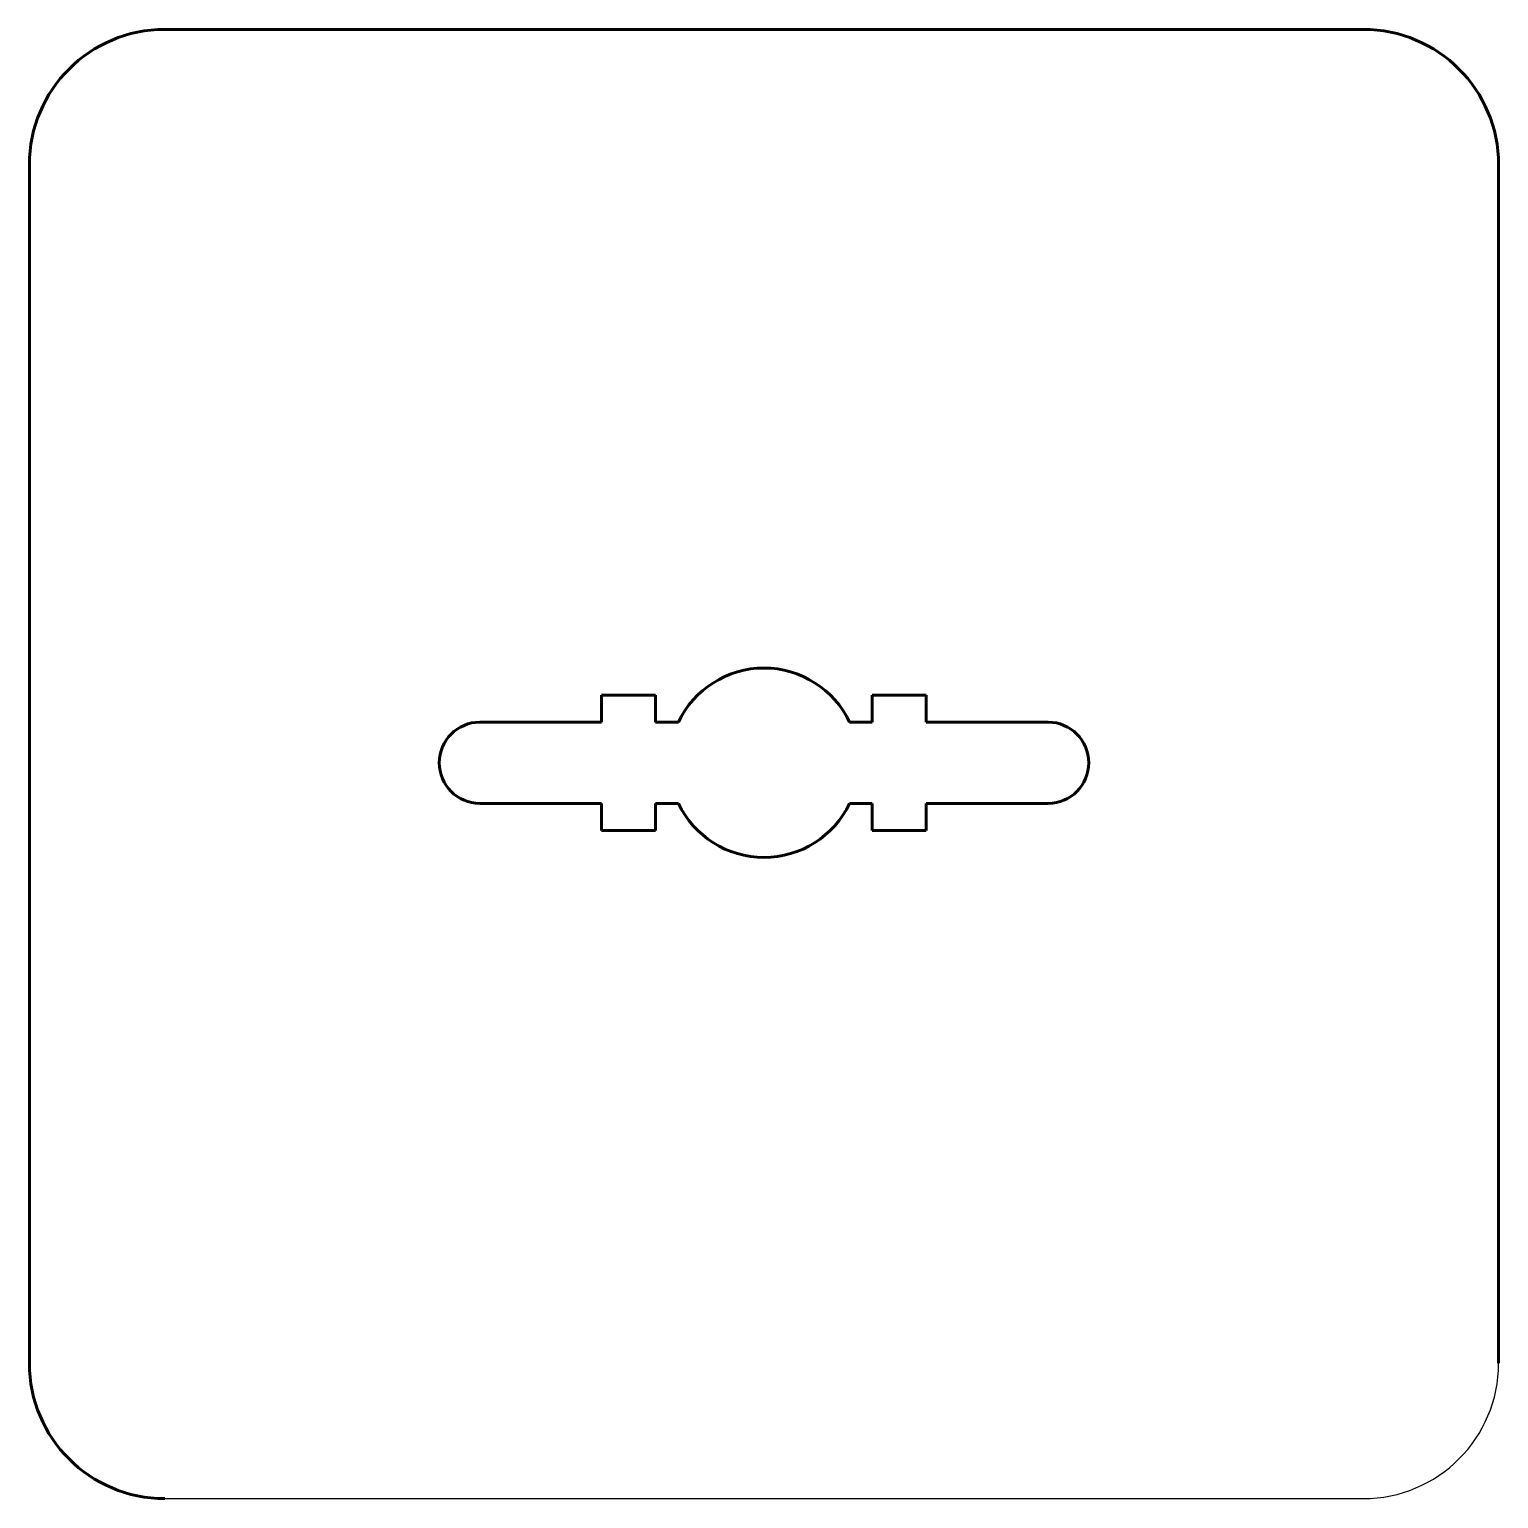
# Model space of a CAD drawing. Header units: millimetres. Extents: x -27.1 to 27.1, y -27.2 to 27.1.
import ezdxf

# ---------------------------------------------------------------- set-up
doc = ezdxf.new("R2010")
doc.units = ezdxf.units.MM
doc.linetypes.add('K5LT_BASIC', pattern=[0])
doc.layers.add('Системный слой', color=7, linetype='Continuous')

msp = doc.modelspace()

# ---------------------------------------------------------------- linework, layer by layer
at = {"color": 150, "true_color": 0x0080ff}
msp.add_line((-22.143, -27.189), (22.143, -27.189), dxfattribs=at)
at = {"color": 150, "lineweight": 60, "true_color": 0x0080ff}
msp.add_arc((-22.143, -22.189), 5, 180, 270, dxfattribs=at)
at = {"color": 150, "true_color": 0x0080ff}
msp.add_arc((22.143, -22.189), 5, 270, 0, dxfattribs=at)
at = {"layer": 'Системный слой', "color": 150, "linetype": 'K5LT_BASIC', "lineweight": 60, "true_color": 0x0080ff}
for p, q in [((22.143, 27.096), (-22.143, 27.096)), ((-27.143, 22.096), (-27.143, -22.189)), ((27.143, -22.189), (27.143, 22.096)), ((-4.004, 2.5), (-6.004, 2.5)), ((-6.004, 2.5), (-6.004, 1.5)), ((-4.004, 1.5), (-4.004, 2.5)), ((3.996, 2.5), (3.996, 1.5)), ((5.996, 2.5), (3.996, 2.5)), ((5.996, 1.5), (5.996, 2.5)), ((-6.004, 1.5), (-10.5, 1.5)), ((-3.162, 1.5), (-4.004, 1.5)), ((3.996, 1.5), (3.162, 1.5)), ((10.5, 1.5), (5.996, 1.5)), ((-10.5, -1.5), (-6.004, -1.5)), ((-6.004, -1.5), (-6.004, -2.5)), ((-4.004, -1.5), (-3.162, -1.5)), ((-4.004, -2.5), (-4.004, -1.5)), ((3.162, -1.5), (3.996, -1.5)), ((3.996, -1.5), (3.996, -2.5)), ((5.996, -2.5), (5.996, -1.5)), ((5.996, -1.5), (10.5, -1.5)), ((-6.004, -2.5), (-4.004, -2.5)), ((3.996, -2.5), (5.996, -2.5))]:
    msp.add_line(p, q, dxfattribs=at)
for centre, radius, start, end in [((-22.143, 22.096), 5, 90, 180), ((22.143, 22.096), 5, 0, 90), ((0, 0), 3.5, 25.3769, 154.6231), ((-10.5, 0), 1.5, 90, 270), ((10.5, 0), 1.5, 270, 90), ((0, 0), 3.5, 205.3769, 334.6231)]:
    msp.add_arc(centre, radius, start, end, dxfattribs=at)

doc.saveas('drawing.dxf')
